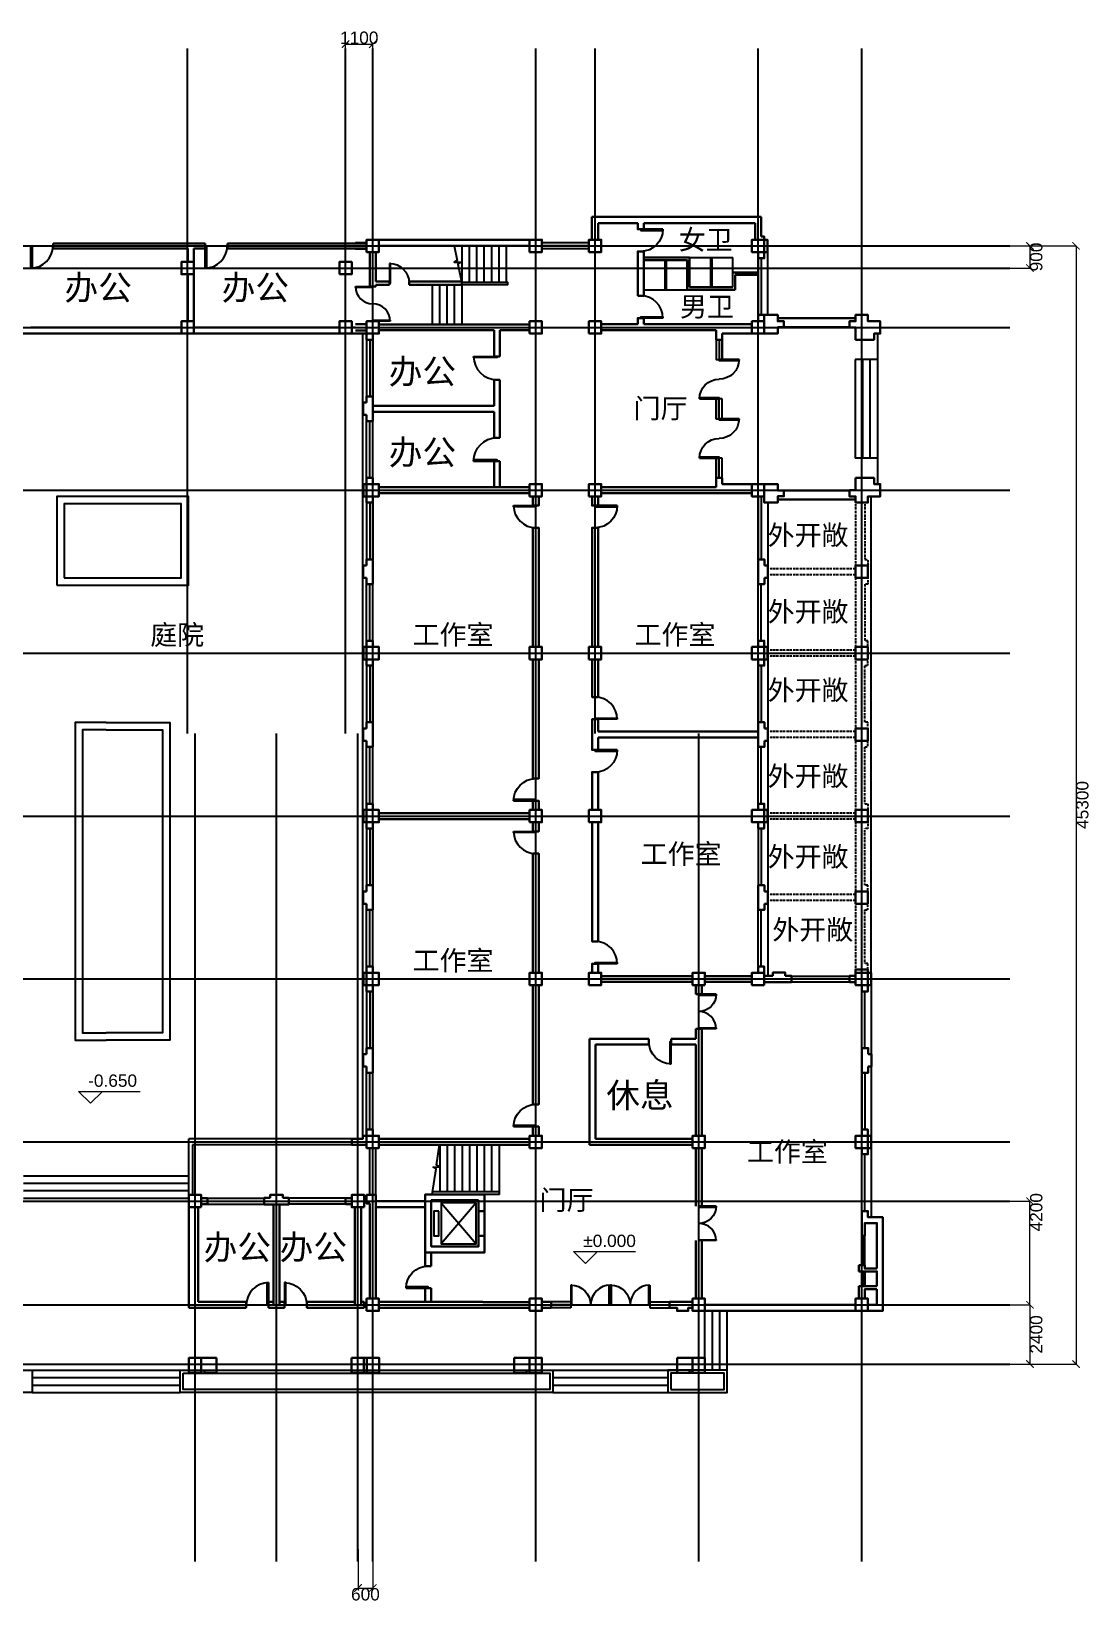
# Model space of a CAD drawing. Header units: millimetres. Extents: x 3256 to 82975, y 1300 to 68746.
# Drawn here: x 40091 to 82901, y 3240 to 66813 of the extents above; entities that cross this region are included whole.
import ezdxf

# ---------------------------------------------------------------- set-up
doc = ezdxf.new("R2010")
doc.units = ezdxf.units.MM
doc.linetypes.add('ACAD_ISO03W100', pattern=[30, 12, -18])
doc.linetypes.add('DOTE', pattern=[2.42, 2, -0.2, 0.02, -0.2])
for name, color, linetype in [('axis', 242, 'Continuous'), ('PROFILE-16', 255, 'Continuous'), ('STAIRS', 41, 'Continuous'), ('WIN-16', 141, 'Continuous')]:
    doc.layers.add(name, color=color, linetype=linetype)
for name, color, linetype, lineweight in [('COLUMN', 51, 'Continuous', 30), ('PUB_DIM', 3, 'Continuous', 5), ('WALL-16', 7, 'Continuous', 30)]:
    doc.layers.add(name, color=color, linetype=linetype, lineweight=lineweight)
doc.styles.get("Standard").update_dxf_attribs({"font": 'arial.ttf'})
doc.dimstyles.get("Standard").update_dxf_attribs({"dimtxt": 0.18, "dimasz": 0.18, "dimexe": 0.18, "dimexo": 0.0625, "dimgap": 0.09, "dimtad": 0, "dimtih": 1, "dimtoh": 1, "dimdec": 4, "dimzin": 0, "dimdsep": 46, "dimtxsty": 'Standard', "dimcen": 0.09, "dimadec": 0, "dimazin": 0, "dimtfac": 1, "dimtdec": 4, "dimtofl": 0, "dimtmove": 0, "dimatfit": 3, "dimfxl": 1, "dimtolj": 1, "dimtzin": 0, "dimarcsym": 0})

# ---------------------------------------------------------------- blocks, each defined once
blk = doc.blocks.new('COL500')
at = {"layer": 'COLUMN'}
blk.add_lwpolyline([(-250, -250), (-250, 250), (250, 250), (250, -250)], close=True, dxfattribs=at)
blk = doc.blocks.new('*U72')
at = {"layer": 'COLUMN'}
blk.add_lwpolyline([(-250, -250), (-250, 250), (250, 250), (250, -250)], close=True, dxfattribs=at)
blk = doc.blocks.new('*U73')
at = {"layer": 'COLUMN', "color": 0, "linetype": 'ByBlock', "lineweight": -2, "transparency": 16777216}
for p in [(0, 0), (0, -3300), (0, -6600), (0, -9900), (0, -13200)]:
    blk.add_blockref('*U72', p, dxfattribs=at)
blk = doc.blocks.new('DOOR900')
at = {"layer": 'WIN-16'}
blk.add_lwpolyline([(-900, 0), (0, 0), (0, -50), (-900, -50)], close=True, dxfattribs=at)
blk.add_arc((0, 0), 900, 180, 270, dxfattribs=at)
blk = doc.blocks.new('*U74')
at = {"layer": 'WALL-16'}
for points in [[(65, -250), (65, -500), (-195, -500), (-195, 500), (65, 500), (65, 250)], [(65, 250), (195, 250), (195, -250), (65, -250)]]:
    blk.add_lwpolyline(points, dxfattribs=at)
blk = doc.blocks.new('*U75')
at = {"layer": 'WALL-16', "color": 0, "linetype": 'ByBlock', "lineweight": -2, "transparency": 16777216}
for p in [(0, 26400), (0, 19800), (0, 13200), (0, 6600), (0, 0)]:
    blk.add_blockref('*U74', p, dxfattribs=at)
blk = doc.blocks.new('*U76')
at = {"layer": 'WALL-16'}
for points in [[(-60, 250), (-60, -250), (-190, -250), (-190, 250)], [(190, 250), (190, 500), (-60, 500), (-60, 250)], [(190, -250), (190, -500), (-60, -500), (-60, -250)]]:
    blk.add_lwpolyline(points, close=True, dxfattribs=at)
blk = doc.blocks.new('*U68')
at = {"layer": 'WALL-16', "color": 0, "linetype": 'ByBlock', "lineweight": -2, "transparency": 16777216}
for p in [(0, 19800), (0, 13200), (0, 6600), (0, 0)]:
    blk.add_blockref('*U76', p, dxfattribs=at)
blk = doc.blocks.new('DOOR1400')
at = {"layer": 'WALL-16', "xscale": 0.7777777777777715, "yscale": 0.7777777777777715, "zscale": 0.7777777777777715}
blk.add_blockref('DOOR900', (0, 0), dxfattribs=at)
at = {"layer": 'WALL-16', "xscale": -0.7777777777777715, "yscale": 0.7777777777777715, "zscale": 0.7777777777777715, "rotation": 180}
blk.add_blockref('DOOR900', (0, -1400), dxfattribs=at)
blk = doc.blocks.new('_ArchTick')
at = {"color": 0, "linetype": 'ByBlock', "const_width": 0.15}
blk.add_lwpolyline([(-0.5, -0.5), (0.5, 0.5)], dxfattribs=at)
blk = doc.blocks.new('*D19')
at = {"layer": 'Defpoints', "color": 0, "transparency": 16777216}
for p in [(48740, 54534), (47640, 52954), (48740, 52954)]:
    blk.add_point(p, dxfattribs=at)
at = {"layer": 'PUB_DIM', "color": 0, "lineweight": -2, "transparency": 16777216}
for p, q in [((47640, 52954), (47640, 54534)), ((47640, 54534), (48740, 54534)), ((48740, 52954), (48740, 54534))]:
    blk.add_line(p, q, dxfattribs=at)
at = {"layer": 'PUB_DIM', "color": 0, "lineweight": -2, "transparency": 16777216, "xscale": 300, "yscale": 300, "zscale": 300, "rotation": 180}
blk.add_blockref('_ArchTick', (47640, 54534), dxfattribs=at)
at = {"layer": 'PUB_DIM', "color": 0, "lineweight": -2, "transparency": 16777216, "xscale": 300, "yscale": 300, "zscale": 300}
blk.add_blockref('_ArchTick', (48740, 54534), dxfattribs=at)
at = {"layer": 'PUB_DIM', "color": 0, "transparency": 16777216, "insert": (48190, 54789), "char_height": 500, "attachment_point": 5}
blk.add_mtext('\\A1;1100', dxfattribs=at)
blk = doc.blocks.new('*D32')
at = {"layer": 'Defpoints', "color": 0, "transparency": 16777216}
for p in [(48140, -6435), (48740, -6435), (48740, -8014)]:
    blk.add_point(p, dxfattribs=at)
at = {"layer": 'PUB_DIM', "color": 0, "lineweight": -2, "transparency": 16777216}
for p, q in [((48140, -6435), (48140, -8015)), ((48740, -6435), (48740, -8015)), ((48140, -8014), (48740, -8014))]:
    blk.add_line(p, q, dxfattribs=at)
at = {"layer": 'PUB_DIM', "color": 0, "lineweight": -2, "transparency": 16777216, "xscale": 300, "yscale": 300, "zscale": 300, "rotation": 180}
blk.add_blockref('_ArchTick', (48140, -8014), dxfattribs=at)
at = {"layer": 'PUB_DIM', "color": 0, "lineweight": -2, "transparency": 16777216, "xscale": 300, "yscale": 300, "zscale": 300}
blk.add_blockref('_ArchTick', (48740, -8014), dxfattribs=at)
at = {"layer": 'PUB_DIM', "color": 0, "transparency": 16777216, "insert": (48440, -8270), "char_height": 500, "attachment_point": 5}
blk.add_mtext('\\A1;600', dxfattribs=at)
blk = doc.blocks.new('*D46')
at = {"layer": 'Defpoints', "color": 0, "transparency": 16777216}
for p in [(73485, 46360), (73485, 45460), (75350, 45460)]:
    blk.add_point(p, dxfattribs=at)
at = {"layer": 'PUB_DIM', "color": 0, "lineweight": -2, "transparency": 16777216}
for p, q in [((73485, 46360), (75350, 46360)), ((75350, 46360), (75350, 45460)), ((73485, 45460), (75350, 45460))]:
    blk.add_line(p, q, dxfattribs=at)
at = {"layer": 'PUB_DIM', "color": 0, "lineweight": -2, "transparency": 16777216, "xscale": 300, "yscale": 300, "zscale": 300}
for p, rotation in [((75350, 46360), 90), ((75350, 45460), 270)]:
    blk.add_blockref('_ArchTick', p, dxfattribs=dict(at, rotation=rotation))
at = {"layer": 'PUB_DIM', "color": 0, "transparency": 16777216, "insert": (75606, 45910), "char_height": 500, "attachment_point": 5, "rotation": 90}
blk.add_mtext('\\A1;900', dxfattribs=at)
blk = doc.blocks.new('*D53')
at = {"layer": 'Defpoints', "color": 0, "transparency": 16777216}
for p in [(73485, 7660), (75350, 7660), (73485, 3460)]:
    blk.add_point(p, dxfattribs=at)
at = {"layer": 'PUB_DIM', "color": 0, "lineweight": -2, "transparency": 16777216}
for p, q in [((73485, 7660), (75350, 7660)), ((75350, 3460), (75350, 7660)), ((73485, 3460), (75350, 3460))]:
    blk.add_line(p, q, dxfattribs=at)
at = {"layer": 'PUB_DIM', "color": 0, "lineweight": -2, "transparency": 16777216, "xscale": 300, "yscale": 300, "zscale": 300}
for p, rotation in [((75350, 7660), 90), ((75350, 3460), 270)]:
    blk.add_blockref('_ArchTick', p, dxfattribs=dict(at, rotation=rotation))
at = {"layer": 'PUB_DIM', "color": 0, "transparency": 16777216, "insert": (75606, 7210), "char_height": 500, "attachment_point": 5, "rotation": 90}
blk.add_mtext('\\A1;4200', dxfattribs=at)
blk = doc.blocks.new('*D54')
at = {"layer": 'Defpoints', "color": 0, "transparency": 16777216}
for p in [(73485, 3460), (73485, 1060), (75350, 1060)]:
    blk.add_point(p, dxfattribs=at)
at = {"layer": 'PUB_DIM', "color": 0, "lineweight": -2, "transparency": 16777216}
for p, q in [((73485, 3460), (75350, 3460)), ((75350, 3460), (75350, 1060)), ((73485, 1060), (75350, 1060))]:
    blk.add_line(p, q, dxfattribs=at)
at = {"layer": 'PUB_DIM', "color": 0, "lineweight": -2, "transparency": 16777216, "xscale": 300, "yscale": 300, "zscale": 300}
for p, rotation in [((75350, 3460), 90), ((75350, 1060), 270)]:
    blk.add_blockref('_ArchTick', p, dxfattribs=dict(at, rotation=rotation))
at = {"layer": 'PUB_DIM', "color": 0, "transparency": 16777216, "insert": (75606, 2260), "char_height": 500, "attachment_point": 5, "rotation": 90}
blk.add_mtext('\\A1;2400', dxfattribs=at)
blk = doc.blocks.new('*D56')
at = {"layer": 'Defpoints', "color": 0, "transparency": 16777216}
for p in [(75350, 46360), (75350, 1060), (77216, 1060)]:
    blk.add_point(p, dxfattribs=at)
at = {"layer": 'PUB_DIM', "color": 0, "lineweight": -2, "transparency": 16777216}
for p, q in [((75350, 46360), (77216, 46360)), ((77216, 46360), (77216, 1060)), ((75350, 1060), (77216, 1060))]:
    blk.add_line(p, q, dxfattribs=at)
at = {"layer": 'PUB_DIM', "color": 0, "lineweight": -2, "transparency": 16777216, "xscale": 300, "yscale": 300, "zscale": 300}
for p, rotation in [((77216, 46360), 90), ((77216, 1060), 270)]:
    blk.add_blockref('_ArchTick', p, dxfattribs=dict(at, rotation=rotation))
at = {"layer": 'PUB_DIM', "color": 0, "transparency": 16777216, "insert": (77471, 23710), "char_height": 500, "attachment_point": 5, "rotation": 90}
blk.add_mtext('\\A1;45300', dxfattribs=at)
blk = doc.blocks.new('axis')
at = {"layer": 'axis', "linetype": 'DOTE'}
for points in [[(17575, 19849.27735), (17575, 47600)], [(23975, 19849.27735), (23975, 47600)], [(25075, 19849.27735), (25075, 47600)], [(31675, 19849.27735), (31675, 47600)], [(34075, 19849.27735), (34075, 47600)], [(40675, 19849.27735), (40675, 47600)], [(44875, 19849.27735), (44875, 47600)], [(-22325, 39600), (50875, 39600)], [(-22325, 38700), (50875, 38700)], [(-22325, 36300), (50875, 36300)], [(-22325, 29700), (50875, 29700)], [(-22325, 23100), (50875, 23100)], [(-22325, 16500), (50875, 16500)], [(-22325, 9900), (50875, 9900)], [(-22325, 3300), (50875, 3300)], [(-22325, 900), (50875, 900)], [(-22325, -3300), (50875, -3300)], [(-22325, -5700), (50875, -5700)]]:
    blk.add_lwpolyline(points, dxfattribs=at)
at = {"layer": 'axis'}
for points in [[(17875, -13700), (17875, 19849.27735)], [(21175, -13700), (21175, 19849.27735)], [(24475, -13700), (24475, 19849.27735)], [(25075, -13700), (25075, 19849.27735)], [(31675, -13700), (31675, 19849.27735)], [(38275, -13700), (38275, 19849.27735)], [(44875, -13700), (44875, 19849.27735)]]:
    blk.add_lwpolyline(points, dxfattribs=at)
at = {"layer": 'PUB_DIM'}
for base, p1, p2, angle, picture, middle in [((25075, 47773.99055), (23975, 46194.6867), (25075, 46194.6867), 180, '*D19', (24525, 47773.99055)), ((51685.5938, 38700), (49820.19617, 39600), (49820.19617, 38700), 270, '*D46', (51685.5938, 39150)), ((53551.10893, -5700), (51685.7113, 39600), (51685.7738, -5700), 270, '*D56', (53551.10893, 16950)), ((51685.5938, 900), (49820.19617, -3300), (49820.19617, 900), 90, '*D53', (51685.5938, 450)), ((51685.5938, -5700), (49820.19617, -3300), (49820.19617, -5700), 270, '*D54', (51685.5938, -4500)), ((25075, -14773.99055), (24475, -13194.6867), (25075, -13194.6867), 180, '*D32', (24775, -14773.99055))]:
    dim = blk.add_linear_dim(base=base, p1=p1, p2=p2, angle=angle, dimstyle='Standard', dxfattribs=at)
    dim.commit()
    dim.dimension.update_dxf_attribs({"geometry": picture, "text_midpoint": middle, "dimtype": 128, "insert": (-23664.65178, -6759.57792)})

msp = doc.modelspace()

# ---------------------------------------------------------------- linework, layer by layer
at = {"layer": 'COLUMN'}
for points in [[(69766, 58373), (69266, 58373), (69266, 57873), (69766, 57873)], [(69766, 58373), (69266, 58373), (69266, 57873), (69766, 57873)], [(69766, 54573), (69766, 55073), (69266, 55073), (69266, 54573)], [(69766, 48473), (69766, 47973), (69266, 47973), (69266, 48473)], [(69766, 41373), (69766, 41873), (69266, 41873), (69266, 41373)], [(69766, 34773), (69766, 35273), (69266, 35273), (69266, 34773)], [(67366, 28173), (67366, 28673), (66866, 28673), (66866, 28173)], [(69766, 28173), (69766, 28673), (69266, 28673), (69266, 28173)], [(73966, 28673), (73466, 28673), (73466, 28173), (73966, 28173)], [(73966, 28673), (73466, 28673), (73466, 28173), (73966, 28173)], [(73966, 21573), (73966, 22073), (73466, 22073), (73466, 21573)], [(73966, 14973), (73466, 14973), (73466, 15473), (73966, 15473)], [(46466, 12473), (46966, 12473), (46966, 13073), (46466, 13073)], [(53056, 13073), (54176, 13073), (54176, 12473), (53056, 12473)], [(60766, 12473), (60266, 12473), (60266, 13073), (60766, 13073)], [(60766, 12473), (60266, 12473), (60266, 13073), (60766, 13073)], [(67366, 12473), (66866, 12473), (66866, 13073), (67366, 13073)], [(67366, 12473), (66866, 12473), (66866, 13073), (67366, 13073)]]:
    msp.add_lwpolyline(points, close=True, dxfattribs=at)
for points in [[(53556, 13073), (53556, 12473)], [(53676, 13073), (53676, 12473)]]:
    msp.add_lwpolyline(points, dxfattribs=at)
at = {"layer": 'PROFILE-16'}
for p, q in [((69896, 57873), (69896, 55323)), ((66741, 57648), (68491, 57648)), ((67591, 57648), (67591, 56448)), ((67641, 57648), (67641, 56448)), ((68491, 56448), (68491, 57648)), ((64891, 56348), (66641, 56348)), ((53516, 22073), (53516, 54573)), ((69906, 47723), (69906, 28548)), ((74096, 28673), (74096, 47973)), ((74096, 28173), (74096, 18773)), ((53066, 21943), (46466, 21943)), ((46466, 19673), (46466, 21943)), ((46616, 21703), (46616, 19673)), ((53066, 21703), (46616, 21703)), ((53791, 19673), (53791, 21573)), ((54041, 19673), (54041, 21573)), ((47216, 19548), (49516, 19548)), ((47216, 19298), (49516, 19298)), ((52816, 19548), (50516, 19548)), ((52816, 19298), (50516, 19298)), ((56681, 19358), (58101, 17688)), ((58101, 19358), (56681, 17688)), ((58366, 15343), (60266, 15343)), ((58366, 15103), (60266, 15103))]:
    msp.add_line(p, q, dxfattribs=at)
at = {"layer": 'PROFILE-16', "linetype": 'ACAD_ISO03W100'}
for p, q in [((73466, 47723), (73466, 28803)), ((73466, 45043), (69906, 45043)), ((73466, 44803), (69906, 44803)), ((73466, 41743), (69906, 41743)), ((73466, 41503), (69906, 41503)), ((73466, 38443), (69906, 38443)), ((73466, 38203), (69906, 38203)), ((73466, 35143), (69906, 35143)), ((73466, 34903), (69906, 34903)), ((73466, 31843), (69906, 31843)), ((73466, 31603), (69906, 31603))]:
    msp.add_line(p, q, dxfattribs=at)
at = {"layer": 'PROFILE-16'}
for points in [[(65741, 57548), (65741, 56348)], [(65791, 57548), (65791, 56348)], [(43116, 38818), (41866, 38818), (41866, 25938), (43116, 25938)], [(43116, 38818), (45700, 38818), (45700, 25938), (43116, 25938)], [(43116, 38518), (42166, 38518), (42166, 26238), (43116, 26238)], [(43116, 38518), (45400, 38518), (45400, 26238), (43116, 26238)], [(53661, 19548), (53566, 19548)], [(40116, 11673), (25026, 11673), (25026, 12573), (40116, 12573), (40116, 11673)], [(46116, 12573), (61206, 12573), (61206, 11673), (46116, 11673), (46116, 12573)]]:
    msp.add_lwpolyline(points, dxfattribs=at)
for points in [[(41116, 44373), (43116, 44373), (46450, 44373), (46450, 47973), (43116, 47973), (41116, 47973)], [(41416, 44673), (43116, 44673), (46150, 44673), (46150, 47673), (43116, 47673), (41416, 47673)], [(58101, 19358), (56681, 19358), (56681, 17688), (58101, 17688)], [(56588, 19023), (56388, 19023), (56388, 18023), (56588, 18023)], [(46236, 12453), (61086, 12453), (61086, 11793), (46236, 11793)], [(65866, 11673), (68266, 11673), (68266, 12573), (65866, 12573)], [(65986, 11793), (68146, 11793), (68146, 12453), (65986, 12453)]]:
    msp.add_lwpolyline(points, close=True, dxfattribs=at)
at = {"layer": 'PROFILE-16', "linetype": 'ACAD_ISO03W100'}
for points in [[(73836, 47723), (73836, 45423), (73966, 45423), (73966, 44423), (73836, 44423), (73836, 42123)], [(73836, 41123), (73966, 41123), (73966, 42123), (73836, 42123)], [(73836, 35523), (73836, 37823), (73966, 37823), (73966, 38823), (73836, 38823), (73836, 41123)], [(73836, 35523), (73966, 35523), (73966, 34523), (73836, 34523)], [(73966, 28803), (73966, 29053), (73836, 29053), (73836, 31223), (73966, 31223), (73966, 32223), (73836, 32223), (73836, 34523)]]:
    msp.add_lwpolyline(points, dxfattribs=at)
at = {"layer": 'PUB_DIM'}
for points in [[(42970, 23871), (42485, 23394), (42000, 23871), (44500, 23871)], [(63018, 17380), (62533, 16903), (62047, 17380), (64547, 17380)]]:
    msp.add_lwpolyline(points, dxfattribs=at)
at = {"layer": 'STAIRS'}
for p, q in [((57516, 58123), (57516, 56648)), ((57816, 58123), (57816, 56648)), ((58116, 58123), (58116, 56648)), ((58416, 58123), (58416, 56648)), ((58716, 58123), (58716, 56648)), ((59016, 58123), (59016, 56648)), ((59316, 58123), (59316, 56648)), ((56316, 56548), (56316, 54943)), ((56616, 56548), (56616, 54943)), ((56916, 56548), (56916, 54943)), ((57216, 56548), (57216, 54943)), ((57516, 56548), (57516, 54943)), ((56641, 19798), (56641, 21703)), ((56941, 19798), (56941, 21703)), ((57241, 19798), (57241, 21703)), ((57541, 19798), (57541, 21703)), ((57841, 19798), (57841, 21703)), ((58141, 19798), (58141, 21703)), ((58441, 19798), (58441, 21703)), ((58741, 19798), (58741, 21703)), ((59041, 19698), (59041, 21703)), ((59041, 19798), (56341, 19798)), ((59041, 19698), (56656, 19698))]:
    msp.add_line(p, q, dxfattribs=at)
for points in [[(57216, 58123), (57336, 57531), (57216, 57460), (57350, 57460), (57485, 57460), (57365, 57389), (57536, 56548)], [(57516, 56648), (59376, 56648), (59376, 56548), (57536, 56548)], [(74346, 54573), (74346, 48473)], [(74346, 53523), (73446, 53523)], [(73446, 53523), (73446, 49523)], [(73746, 53523), (73746, 49523)], [(74046, 53523), (74046, 49523)], [(74346, 49523), (73446, 49523)], [(56326, 19698), (56479, 20729), (56355, 20794), (56489, 20801), (56624, 20809), (56500, 20874), (56623, 21703)], [(39766, 20448), (46466, 20448)], [(39766, 20148), (46466, 20148)], [(39766, 19848), (46466, 19848)], [(39766, 19548), (46466, 19548)], [(67366, 13073), (67366, 14973)], [(67666, 12573), (67666, 14973)], [(67966, 12573), (67966, 14973)], [(68266, 12573), (68266, 14973)], [(40116, 12573), (46116, 12573)], [(40116, 12273), (46116, 12273)], [(61206, 12573), (66246, 12573)], [(61206, 12273), (65866, 12273)], [(40116, 11973), (46116, 11973)], [(40116, 11673), (46116, 11673)], [(61206, 11973), (65866, 11973)], [(61206, 11673), (65866, 11673)]]:
    msp.add_lwpolyline(points, dxfattribs=at)
at = {"layer": 'WALL-16'}
for p, q in [((62791, 58373), (62791, 59298)), ((62791, 59298), (69636, 59298)), ((69636, 58503), (69636, 59298)), ((63041, 58373), (63041, 59048)), ((63041, 59048), (64641, 59048)), ((64891, 59048), (69396, 59048)), ((69396, 58503), (69396, 59048)), ((40966, 58223), (47126, 58223)), ((40966, 58023), (40966, 58223)), ((46426, 58023), (40966, 58023)), ((46426, 58023), (46426, 57473)), ((46666, 58023), (46666, 57473)), ((47154, 58023), (46666, 58023)), ((47126, 58223), (47126, 58023)), ((48026, 58223), (53646, 58223)), ((48026, 58023), (48026, 58223)), ((53646, 58023), (48026, 58023)), ((53666, 58248), (53216, 58248)), ((53666, 57998), (53216, 57998)), ((53796, 57873), (53796, 56473)), ((54036, 57873), (54036, 56678)), ((60266, 58373), (54166, 58373)), ((60266, 58123), (54166, 58123)), ((64891, 57648), (66741, 57648)), ((66741, 57648), (66741, 56448)), ((46426, 56973), (46426, 55073)), ((46666, 56973), (46666, 55073)), ((54036, 56678), (54586, 56678)), ((54586, 56678), (54586, 56548)), ((68491, 57048), (69516, 57048)), ((68591, 56948), (68591, 56348)), ((68591, 56948), (69516, 56948)), ((54036, 56473), (53796, 56473)), ((54036, 56548), (54036, 56473)), ((54036, 56548), (54586, 56548)), ((64641, 56098), (64891, 56098)), ((68591, 56348), (66641, 56348)), ((66741, 56448), (68491, 56448)), ((46086, 54813), (40066, 54813)), ((46166, 54813), (46086, 54813)), ((52566, 54813), (46666, 54813)), ((53216, 54823), (53066, 54823)), ((53666, 54948), (53216, 54948)), ((53666, 54698), (53216, 54698)), ((60266, 54943), (54166, 54943)), ((58826, 54703), (54166, 54703)), ((58826, 53648), (58826, 54703)), ((60266, 54703), (59066, 54703)), ((59066, 53648), (59066, 54703)), ((63166, 54948), (64641, 54948)), ((63166, 54703), (67826, 54703)), ((64891, 54948), (69266, 54948)), ((67826, 54323), (67826, 54703)), ((46086, 54573), (32216, 54573)), ((33666, 54573), (52566, 54573)), ((53856, 54573), (46086, 54573)), ((67826, 54323), (68066, 54323)), ((68066, 54323), (68066, 54573)), ((58826, 51643), (58826, 52698)), ((59066, 50348), (59066, 52698)), ((53916, 51643), (58826, 51643)), ((53916, 51403), (58826, 51403)), ((58826, 50348), (58826, 51403)), ((58826, 48343), (58826, 49398)), ((58826, 49398), (58826, 48343)), ((59066, 48343), (59066, 49398)), ((59066, 49398), (59066, 48343)), ((54166, 48343), (60266, 48343)), ((54166, 48343), (58826, 48343)), ((59066, 48343), (60266, 48343)), ((63166, 48343), (67826, 48343)), ((67826, 48723), (67826, 48343)), ((67826, 48723), (68066, 48723)), ((68066, 48723), (68066, 48473)), ((54166, 48103), (60266, 48103)), ((54166, 48103), (60266, 48103)), ((63166, 48103), (69266, 48103)), ((54166, 35143), (60266, 35143)), ((54166, 34903), (60266, 34903)), ((63166, 28543), (66866, 28543)), ((63166, 28303), (66866, 28303)), ((67366, 28543), (69266, 28543)), ((67366, 28303), (69266, 28303)), ((66996, 26003), (66996, 26403)), ((67236, 22073), (67236, 26403)), ((65096, 26003), (62696, 26003)), ((62696, 26003), (62696, 21703)), ((65096, 25763), (62936, 25763)), ((62936, 25763), (62936, 21943)), ((65096, 26003), (65096, 25763)), ((65996, 26003), (65996, 25763)), ((66996, 22073), (66996, 25763)), ((54166, 21943), (60266, 21943)), ((54166, 21703), (60266, 21703)), ((66866, 21703), (62696, 21703)), ((66866, 21943), (62936, 21943)), ((66996, 19223), (66996, 21573)), ((67236, 19223), (67236, 21573)), ((46466, 19173), (46466, 15098)), ((46841, 19173), (46841, 15348)), ((49891, 19293), (49891, 15223)), ((50141, 19293), (50141, 15223)), ((53191, 19173), (53191, 15223)), ((53441, 19173), (53441, 15223)), ((53791, 19323), (53791, 15473)), ((54041, 19673), (54041, 15473)), ((54041, 19423), (56041, 19423)), ((54041, 19183), (56041, 19183)), ((58201, 19023), (58441, 19023)), ((58201, 18023), (58441, 18023)), ((66996, 15473), (66996, 17823)), ((67236, 15473), (67236, 17823)), ((56041, 17348), (56041, 16795)), ((56281, 17348), (56281, 16795)), ((73596, 16823), (73596, 16573)), ((56041, 15895), (56041, 15343)), ((56281, 15895), (56281, 15343)), ((73596, 15473), (73596, 15973)), ((46841, 15348), (48791, 15348)), ((49691, 15348), (49891, 15348)), ((50141, 15348), (50341, 15348)), ((51241, 15348), (53191, 15348)), ((53441, 15348), (53566, 15348)), ((54166, 15343), (58366, 15343)), ((46466, 15098), (48791, 15098)), ((49691, 15098), (50341, 15098)), ((51241, 15098), (53566, 15098)), ((54166, 15103), (58366, 15103)), ((67366, 15223), (73466, 15223)), ((67366, 14973), (73466, 14973))]:
    msp.add_line(p, q, dxfattribs=at)
at = {"layer": 'WALL-16', "linetype": 'Continuous'}
for p, q in [((63166, 54948), (63166, 54698)), ((69266, 54948), (69266, 54698)), ((53916, 51643), (53916, 51403)), ((54166, 48343), (54166, 48103)), ((60266, 48343), (60266, 48103)), ((66996, 26403), (67236, 26403)), ((66996, 22073), (67236, 22073)), ((53791, 19673), (54041, 19673)), ((53566, 15348), (53566, 15098))]:
    msp.add_line(p, q, dxfattribs=at)
at = {"layer": 'WALL-16'}
for points in [[(64891, 59048), (64891, 58798), (64641, 58798), (64641, 59048)], [(69396, 58503), (69396, 58373), (69766, 58373), (69766, 58503), (69636, 58503)], [(64891, 56098), (64891, 57898), (64641, 57898), (64641, 56098)], [(64891, 57548), (66641, 57548), (66641, 56348)], [(64641, 54948), (64641, 55198), (64891, 55198), (64891, 54948)], [(70316, 55198), (73466, 55198)], [(70566, 54828), (73216, 54828)], [(69266, 54573), (68066, 54573)], [(58826, 53648), (59066, 53648)], [(59066, 52698), (58826, 52698)], [(59066, 50348), (58826, 50348)], [(58826, 49398), (59066, 49398)], [(69266, 48473), (68066, 48473)], [(70316, 47848), (73466, 47848)], [(70566, 48218), (73216, 48218)], [(69776, 44673), (69776, 44423), (69516, 44423), (69516, 45423), (69776, 45423), (69776, 45173)], [(69776, 45173), (69906, 45173), (69906, 44673), (69776, 44673)], [(63036, 38203), (63036, 37703), (62796, 37703), (62796, 38943), (63036, 38943), (63036, 38443)], [(69776, 38073), (69776, 37823), (69516, 37823), (69516, 38823), (69776, 38823), (69776, 38573)], [(63036, 38203), (69516, 38203), (69516, 38443), (63036, 38443)], [(69776, 38573), (69906, 38573), (69906, 38073), (69776, 38073)], [(69776, 31473), (69776, 31223), (69516, 31223), (69516, 32223), (69776, 32223), (69776, 31973)], [(69776, 31973), (69906, 31973), (69906, 31473), (69776, 31473)], [(70116, 28553), (70116, 28683), (70616, 28683), (70616, 28553)], [(70616, 28553), (70866, 28553), (70866, 28293), (69766, 28293), (69766, 28553), (70116, 28553)], [(66996, 26003), (65996, 26003)], [(66996, 25763), (65996, 25763)], [(73976, 24873), (73976, 24623), (73716, 24623), (73716, 25623), (73976, 25623), (73976, 25373)], [(73976, 25373), (74106, 25373), (74106, 24873), (73976, 24873)], [(53666, 22073), (53516, 22073), (53516, 21948), (53066, 21948), (53066, 21698), (53666, 21698)], [(50266, 19553), (50516, 19553), (50516, 19293), (49516, 19293), (49516, 19553), (49766, 19553)], [(49766, 19553), (49766, 19683), (50266, 19683), (50266, 19553)], [(53791, 19673), (53661, 19673), (53661, 19323), (53791, 19323)], [(58441, 19698), (56041, 19698), (56041, 17348)], [(56041, 17348), (58441, 17348), (58441, 19698)], [(73966, 14973), (74566, 14973), (74566, 18773), (73966, 18773), (73966, 19023), (73716, 19023), (73716, 18023), (73836, 18023)], [(73836, 18023), (73836, 18533), (74326, 18533), (74326, 16693)], [(56041, 16795), (56281, 16795)], [(73596, 16823), (73836, 16823)], [(73596, 16573), (74326, 16573), (74326, 15973)], [(73596, 16573), (74326, 16573)], [(73836, 16823), (73836, 16693), (74326, 16693)], [(56281, 15895), (56041, 15895)], [(73596, 15973), (74326, 15973)], [(48791, 15348), (48791, 15098)], [(49691, 15348), (49691, 15098)], [(50341, 15348), (50341, 15098)], [(51241, 15348), (51241, 15098)], [(65936, 15343), (66866, 15343)], [(65936, 15343), (65936, 15103), (66236, 15103), (66236, 14973), (66686, 14973), (66686, 15103), (66866, 15103)], [(73836, 15473), (73836, 15853), (74326, 15853)], [(73966, 15223), (74326, 15223), (74326, 15853)], [(46966, 12563), (47096, 12563), (47096, 12473), (47586, 12473), (47586, 13073), (46966, 13073)], [(60266, 12563), (60136, 12563), (60136, 12473), (59646, 12473), (59646, 13073), (60266, 13073)], [(66866, 12563), (66736, 12563), (66736, 12473), (66246, 12473), (66246, 13073), (66866, 13073)]]:
    msp.add_lwpolyline(points, dxfattribs=at)
for points in [[(69766, 57873), (69516, 57873), (69516, 57623), (69766, 57623)], [(69766, 58373), (69766, 57873), (69896, 57873), (69896, 58373)], [(55386, 56548), (57536, 56548), (57510, 56678), (55386, 56678)], [(69766, 55323), (69516, 55323), (69516, 55073), (69766, 55073)], [(69766, 54573), (69766, 55323), (70316, 55323), (70316, 55068), (70566, 55068), (70566, 54828), (70316, 54828), (70316, 54573)], [(73466, 54323), (73466, 54823), (73216, 54823), (73216, 55073), (73466, 55073), (73466, 55323), (73966, 55323), (73966, 55073), (74466, 55073), (74466, 54573), (74216, 54573), (74216, 54323)], [(53916, 54573), (53916, 54323), (53666, 54323), (53666, 54573)], [(69766, 48473), (69766, 47723), (70316, 47723), (70316, 47978), (70566, 47978), (70566, 48218), (70316, 48218), (70316, 48473)], [(73466, 48723), (73466, 48223), (73216, 48223), (73216, 47973), (73466, 47973), (73466, 47723), (73966, 47723), (73966, 47973), (74466, 47973), (74466, 48473), (74216, 48473), (74216, 48723)], [(60396, 47973), (60636, 47973), (60636, 47603), (60396, 47603)], [(63036, 47973), (62796, 47973), (62796, 47603), (63036, 47603)], [(60396, 46703), (60636, 46703), (60636, 41873), (60396, 41873)], [(63036, 46703), (62796, 46703), (62796, 41873), (63036, 41873)], [(69516, 41873), (69516, 42123), (69766, 42123), (69766, 41873)], [(60396, 36543), (60636, 36543), (60636, 41373), (60396, 41373)], [(63036, 41373), (62796, 41373), (62796, 39843), (63036, 39843)], [(69516, 41373), (69516, 41123), (69766, 41123), (69766, 41373)], [(69766, 41873), (69766, 41373), (69896, 41373), (69896, 41873)], [(63036, 35273), (62796, 35273), (62796, 36803), (63036, 36803)], [(60396, 35273), (60636, 35273), (60636, 35643), (60396, 35643)], [(69516, 35273), (69516, 35523), (69766, 35523), (69766, 35273)], [(69766, 35273), (69766, 34773), (69896, 34773), (69896, 35273)], [(60396, 34773), (60636, 34773), (60636, 34403), (60396, 34403)], [(63036, 29943), (62796, 29943), (62796, 34773), (63036, 34773)], [(69516, 34773), (69516, 34523), (69766, 34523), (69766, 34773)], [(60396, 33503), (60636, 33503), (60636, 28673), (60396, 28673)], [(63036, 28673), (62796, 28673), (62796, 29043), (63036, 29043)], [(69516, 28673), (69516, 28923), (69766, 28923), (69766, 28673)], [(73966, 28803), (73466, 28803), (73466, 28673), (73966, 28673)], [(73966, 28673), (73966, 28173), (74096, 28173), (74096, 28673)], [(60396, 23343), (60636, 23343), (60636, 28173), (60396, 28173)], [(66996, 27803), (67236, 27803), (67236, 28173), (66996, 28173)], [(73466, 28548), (73216, 28548), (73216, 28298), (73466, 28298)], [(73966, 28173), (73716, 28173), (73716, 27923), (73966, 27923)], [(53916, 22323), (53916, 22073), (53666, 22073), (53666, 22323)], [(60396, 22073), (60636, 22073), (60636, 22443), (60396, 22443)], [(73716, 22073), (73716, 22323), (73966, 22323), (73966, 22073)], [(73966, 22073), (73966, 21573), (74096, 21573), (74096, 22073)], [(73716, 21573), (73716, 21323), (73966, 21323), (73966, 21573)], [(47216, 19298), (47216, 19548), (46966, 19548), (46966, 19298)], [(52816, 19298), (52816, 19548), (53066, 19548), (53066, 19298)], [(58201, 19458), (56281, 19458), (56281, 17588), (58201, 17588)], [(60766, 15103), (60766, 15343), (61136, 15343), (61136, 15103)]]:
    msp.add_lwpolyline(points, close=True, dxfattribs=at)
at = {"layer": 'WIN-16'}
for points in [[(62666, 58243), (60766, 58243)], [(62666, 58123), (60766, 58123)], [(62666, 58003), (60766, 58003)], [(69516, 57623), (69516, 55323)], [(69641, 57623), (69641, 55323)], [(53666, 54323), (53666, 52023)], [(53796, 54323), (53796, 52023)], [(53916, 54323), (53916, 52023)], [(67826, 54323), (67826, 53523)], [(67946, 54323), (67946, 53523)], [(68066, 54323), (68066, 53523)], [(67826, 51123), (67826, 51923)], [(67946, 51123), (67946, 51923)], [(68066, 51123), (68066, 51923)], [(53666, 48723), (53666, 51023)], [(53796, 48723), (53796, 51023)], [(53916, 48723), (53916, 51023)], [(67826, 48723), (67826, 49523)], [(67946, 48723), (67946, 49523)], [(68066, 48723), (68066, 49523)], [(53666, 47723), (53666, 45423)], [(53796, 47723), (53796, 45423)], [(53916, 47723), (53916, 45423)], [(69516, 47973), (69516, 45423)], [(69636, 47973), (69636, 45423)], [(53666, 42123), (53666, 44423)], [(53796, 42123), (53796, 44423)], [(53916, 42123), (53916, 44423)], [(69516, 42123), (69516, 44423)], [(69636, 42123), (69636, 44423)], [(53666, 41123), (53666, 38823)], [(53796, 41123), (53796, 38823)], [(53916, 41123), (53916, 38823)], [(69516, 41123), (69516, 38823)], [(69636, 41123), (69636, 38823)], [(53666, 35523), (53666, 37823)], [(53796, 35523), (53796, 37823)], [(53916, 35523), (53916, 37823)], [(69516, 35523), (69516, 37823)], [(69636, 35523), (69636, 37823)], [(53666, 34523), (53666, 32223)], [(53796, 34523), (53796, 32223)], [(53916, 34523), (53916, 32223)], [(69516, 34523), (69516, 32223)], [(69636, 34523), (69636, 32223)], [(53666, 28923), (53666, 31223)], [(53796, 28923), (53796, 31223)], [(53916, 28923), (53916, 31223)], [(69516, 28923), (69516, 31223)], [(69636, 28923), (69636, 31223)], [(70866, 28543), (73216, 28543)], [(70866, 28423), (73216, 28423)], [(70866, 28303), (73216, 28303)], [(53666, 27923), (53666, 25623)], [(53796, 27923), (53796, 25623)], [(53916, 27923), (53916, 25623)], [(73716, 25623), (73716, 27923)], [(73836, 25623), (73836, 27923)], [(53666, 22323), (53666, 24623)], [(53796, 22323), (53796, 24623)], [(53916, 22323), (53916, 24623)], [(73716, 24623), (73716, 22323)], [(73836, 24623), (73836, 22323)], [(53916, 19673), (53916, 21573)], [(73716, 19023), (73716, 21323)], [(73836, 19023), (73836, 21323)], [(47216, 19423), (49516, 19423)], [(50516, 19423), (52816, 19423)], [(73716, 16823), (73716, 18023)], [(73776, 16823), (73776, 18023)], [(73836, 16823), (73836, 18023)], [(73716, 16573), (73716, 15973)], [(73776, 16573), (73776, 15973)], [(73836, 16573), (73836, 15973)], [(61936, 15343), (61136, 15343)], [(61136, 15343), (61136, 15103)], [(61936, 15343), (61936, 15103)], [(65136, 15343), (65936, 15343)], [(65136, 15343), (65136, 15103)], [(65936, 15343), (65936, 15103)], [(60266, 15223), (58366, 15223)], [(60266, 15103), (58366, 15103)], [(61936, 15223), (61136, 15223)], [(61936, 15103), (61136, 15103)], [(65136, 15223), (65936, 15223)], [(65136, 15103), (65936, 15103)]]:
    msp.add_lwpolyline(points, dxfattribs=at)
for points in [[(68066, 54323), (67826, 54323), (67826, 53523), (68066, 53523)], [(68066, 51923), (67826, 51923), (67826, 51123), (68066, 51123)], [(68066, 49523), (67826, 49523), (67826, 48723), (68066, 48723)]]:
    msp.add_lwpolyline(points, close=True, dxfattribs=at)

# ---------------------------------------------------------------- block references
at = {"layer": 'COLUMN'}
for p in [(53916, 58123), (60516, 58123), (62916, 58123), (52816, 57223), (52816, 54823), (53916, 54823), (60516, 54823), (62916, 54823), (53916, 48223), (60516, 48223), (62916, 48223), (53916, 41623), (60516, 41623), (62916, 41623), (53916, 35023), (60516, 35023), (62916, 35023), (53916, 28423), (60516, 28423), (62916, 28423), (53916, 21823), (60516, 21823), (67116, 21823), (53916, 15223), (60516, 15223)]:
    msp.add_blockref('COL500', p, dxfattribs=at)
at = {"layer": 'COLUMN', "xscale": -1}
for name, p in [('COL500', (46416, 57223)), ('COL500', (46416, 54823)), ('*U73', (73716, 44923)), ('COL500', (46716, 19423)), ('COL500', (53316, 19423)), ('COL500', (67116, 15223))]:
    msp.add_blockref(name, p, dxfattribs=at)
at = {"layer": 'PUB_DIM'}
msp.add_blockref('axis', (28841, 18523), dxfattribs=at)
at = {"layer": 'WALL-16', "xscale": -1}
for name, p in [('DOOR900', (64766, 58798)), ('*U75', (53721, 25123))]:
    msp.add_blockref(name, p, dxfattribs=at)
at = {"layer": 'WALL-16'}
for p, xscale, yscale, zscale in [((53916, 56473), 0.7777777777777715, 0.7777777777777715, 0.7777777777777715), ((58946, 53648), 1.055555555555546, 1.055555555555546, 1.055555555555546)]:
    msp.add_blockref('DOOR900', p, dxfattribs=dict(at, xscale=xscale, yscale=yscale, zscale=zscale))
for name, p, rotation in [('DOOR900', (64766, 55198), 180), ('DOOR1400', (67116, 26403), 180), ('DOOR1400', (67116, 17823), 180), ('DOOR900', (49691, 15223), 270)]:
    msp.add_blockref(name, p, dxfattribs=dict(at, rotation=rotation))
for name, p, xscale, yscale, zscale, rotation in [('DOOR900', (53916, 55073), 0.7777777777777715, 0.7777777777777715, 0.7777777777777715, 180), ('DOOR900', (58946, 49398), -1.055555555555546, 1.055555555555546, 1.055555555555546, 180), ('DOOR1400', (63536, 15223), 1.142857142857142, 1.142857142857142, 1.142857142857142, 270), ('DOOR1400', (63536, 15223), -1.142857142857142, 1.142857142857142, 1.142857142857142, 90)]:
    msp.add_blockref(name, p, dxfattribs=dict(at, xscale=xscale, yscale=yscale, zscale=zscale, rotation=rotation))
msp.add_blockref('*U68', (53726, 28423), dxfattribs=at)
at = {"layer": 'WALL-16', "xscale": -1}
for p, rotation in [((56161, 15895), 180), ((50341, 15223), 90)]:
    msp.add_blockref('DOOR900', p, dxfattribs=dict(at, rotation=rotation))
at = {"layer": 'WIN-16'}
for p, rotation in [((40066, 58123), 90), ((47126, 58123), 90), ((62916, 38943), 180), ((62916, 29043), 180)]:
    msp.add_blockref('DOOR900', p, dxfattribs=dict(at, rotation=rotation))
at = {"layer": 'WIN-16', "xscale": -0.8888888888888818, "yscale": 0.8888888888888818, "zscale": 0.8888888888888818}
for p, rotation in [((54586, 56613), 90), ((67946, 51923), 180), ((67946, 49523), 180)]:
    msp.add_blockref('DOOR900', p, dxfattribs=dict(at, rotation=rotation))
for p in [(67946, 53523), (67946, 51123)]:
    msp.add_blockref('DOOR900', p, dxfattribs=at)
at = {"layer": 'WIN-16'}
for p in [(60516, 47603), (60516, 34403)]:
    msp.add_blockref('DOOR900', p, dxfattribs=at)
at = {"layer": 'WIN-16', "xscale": -1}
for p in [(62916, 47603), (62916, 37703)]:
    msp.add_blockref('DOOR900', p, dxfattribs=at)
for p, rotation in [((60516, 35643), 180), ((65996, 25883), 270), ((60516, 22443), 180)]:
    msp.add_blockref('DOOR900', p, dxfattribs=dict(at, rotation=rotation))

# ---------------------------------------------------------------- texts
at = {"layer": 'PUB_DIM'}
for s, p in [('-0.650', (42389, 24056)), ('±0.000', (62437, 17565))]:
    msp.add_text(s, height=500, dxfattribs=at).set_placement(p)
at = {"layer": 'WALL-16', "attachment_point": 1}
for s, width, insert, char_height in [('{\\fSimHei|b0|i0|c134|p49;女卫}', 6270.37, (66306, 58772), 800), ('{\\fSimSun|b0|i0|c134|p2;办公}', 3316.57, (41431, 56932), 1000), ('{\\fSimSun|b0|i0|c134|p2;办公}', 3316.57, (47795, 56932), 1000), ('{\\fSimHei|b0|i0|c134|p49;男卫}', 6270.37, (66356, 56063), 800), ('{\\fSimSun|b0|i0|c134|p2;办公}', 3316.57, (54559, 53534), 1000), ('{\\fSimHei|b0|i0|c134|p49;门厅}', 6270.37, (64476, 51940), 800), ('{\\fSimSun|b0|i0|c134|p2;办公}', 3316.57, (54559, 50258), 1000), ('{\\fSimHei|b0|i0|c134|p49;外开敞}', 6270.37, (69906, 46805), 800), ('{\\fSimHei|b0|i0|c134|p49;外开敞}', 6270.37, (69906, 43705), 800), ('\\pi2027.32084;{\\fSimHei|b0|i0|c134|p49;庭院}', 6270.37, (42875, 42764), 800), ('{\\fSimHei|b0|i0|c134|p49;工作室}', 6270.37, (55527, 42772), 800), ('{\\fSimHei|b0|i0|c134|p49;工作室}', 6270.37, (64515, 42772), 800), ('{\\fSimHei|b0|i0|c134|p49;外开敞}', 6270.37, (69906, 40524), 800), ('{\\fSimHei|b0|i0|c134|p49;外开敞}', 6270.37, (69906, 37042), 800), ('{\\fSimHei|b0|i0|c134|p49;工作室}', 6270.37, (64766, 33891), 800), ('{\\fSimHei|b0|i0|c134|p49;外开敞}', 6270.37, (69906, 33778), 800), ('{\\fSimHei|b0|i0|c134|p49;外开敞}', 6270.37, (70092, 30819), 800), ('{\\fSimHei|b0|i0|c134|p49;工作室}', 6270.37, (55527, 29572), 800), ('{\\fSimSun|b0|i0|c134|p2;休息}', 3316.57, (63370, 24214), 1000), ('{\\fSimHei|b0|i0|c134|p49;工作室}', 6270.37, (69066, 21823), 800), ('{\\fSimHei|b0|i0|c134|p49;门厅}', 6270.37, (60670, 19869), 800), ('{\\fSimSun|b0|i0|c134|p2;办公}', 3316.57, (47065, 18051), 1000), ('{\\fSimSun|b0|i0|c134|p2;办公}', 3316.57, (50141, 18061), 1000)]:
    msp.add_mtext_dynamic_manual_height_columns(s, width=width, gutter_width=5000, heights=[0], dxfattribs=dict(at, insert=insert, char_height=char_height))

doc.saveas('drawing.dxf')
